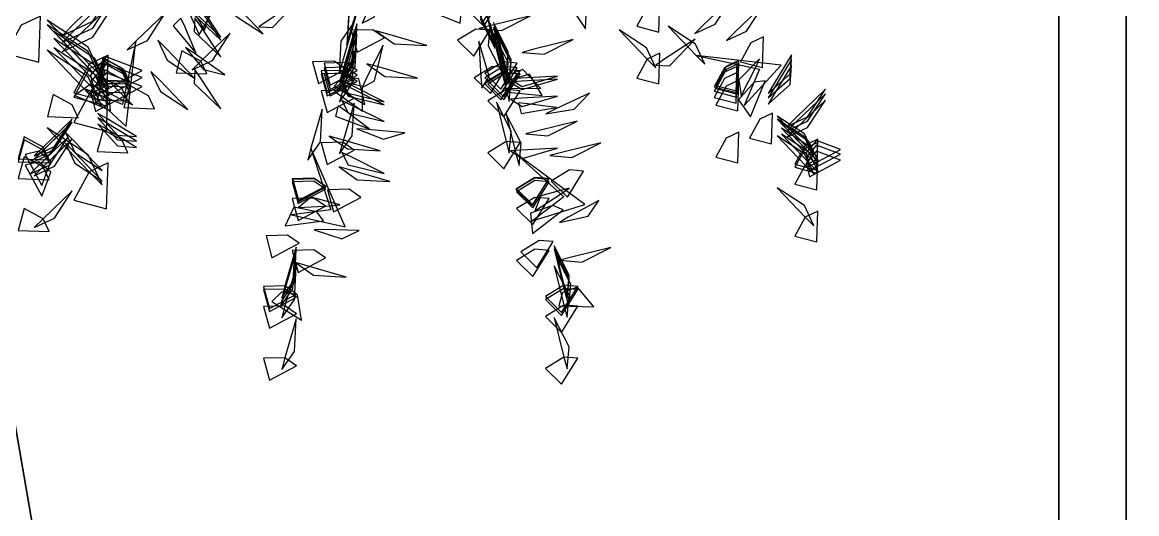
# Model space of a CAD drawing. Header units: millimetres. Extents: x 116.8 to 135.8, y -35.1 to -13.1.
# Drawn here: x 121.226 to 123.717, y -18.006 to -16.908 of the extents above; entities that cross this region are included whole.
import ezdxf

# ---------------------------------------------------------------- set-up
doc = ezdxf.new("R2010")
doc.units = ezdxf.units.MM
for name, color, linetype in [('COPERTURA', 252, 'CONTINUOUS'), ('FOGLIE', 62, 'CONTINUOUS'), ('PRATO', 83, 'CONTINUOUS'), ('SOFFITTO', 41, 'CONTINUOUS')]:
    doc.layers.add(name, color=color, linetype=linetype)

msp = doc.modelspace()

# ---------------------------------------------------------------- linework, layer by layer
at = {"layer": 'COPERTURA'}
for points in [[(123.543016, -13.5399, 5.7), (123.543016, -18.1399, 5.7), (123.543016, -18.1399, 6.3), (123.543016, -13.5399, 6.3)], [(123.543016, -15.8399, 6.3), (123.543016, -18.1399, 6.3), (126.343016, -18.1399, 6.3), (126.343016, -15.8399, 6.3)]]:
    msp.add_3dface(points, dxfattribs=at)
at = {"layer": 'FOGLIE'}
for points in [[(122.250936, -16.886411, 3.006825), (122.252974, -16.91133, 2.995375), (122.269613, -16.885259, 3.053679), (122.246556, -16.80618, 3.049069)], [(121.34562, -16.907754, 3.669904), (121.316452, -16.936923, 3.669904), (121.383994, -16.905464, 3.604716), (121.443828, -16.813736, 3.662335)], [(121.34562, -16.923116, 4.038501), (121.316452, -16.952284, 4.038501), (121.383994, -16.920826, 3.973313), (121.443828, -16.829098, 4.030932)], [(121.996379, -16.887178, 3.006825), (121.985683, -16.909777, 2.995375), (122.013129, -16.895518, 3.053679), (122.0327, -16.815506, 3.049069)], [(121.34562, -16.943599, 3.521442), (121.316452, -16.972767, 3.521442), (121.383994, -16.941308, 3.456253), (121.443828, -16.849581, 3.513872)], [(121.623448, -16.847072, 1.534015), (121.594352, -16.856007, 1.490545), (121.633563, -16.92554, 1.455888), (121.650826, -16.869545, 1.539622)], [(121.626475, -16.873627, 2.099027), (121.612251, -16.853065, 2.110477), (121.610877, -16.883963, 2.052173), (121.670384, -16.940918, 2.056783)], [(121.702306, -16.868283, 1.307996), (121.68286, -16.848838, 1.307996), (121.703833, -16.893865, 1.264537), (121.764984, -16.933755, 1.30295)], [(121.977191, -16.870196, 2.87603), (121.984308, -16.843633, 2.87603), (121.955799, -16.884309, 2.832572), (121.95183, -16.957213, 2.870984)], [(121.977191, -16.877023, 2.971593), (121.984308, -16.85046, 2.971593), (121.955799, -16.891136, 2.928134), (121.95183, -16.96404, 2.966546)], [(122.175603, -16.857327, 0.952215), (122.146565, -16.886537, 0.918755), (122.205041, -16.909451, 0.858515), (122.210248, -16.853417, 0.943826)], [(122.263242, -16.855194, 1.300868), (122.222145, -16.880405, 1.278699), (122.258165, -16.916061, 1.207956), (122.294581, -16.857831, 1.283639)], [(122.261672, -16.871693, 2.87603), (122.254555, -16.84513, 2.87603), (122.250204, -16.894612, 2.832572), (122.283218, -16.959733, 2.870984)], [(122.261672, -16.878521, 2.971593), (122.254555, -16.851958, 2.971593), (122.250204, -16.901439, 2.928134), (122.283218, -16.96656, 2.966546)], [(122.471006, -16.901844, 0.928347), (122.48523, -16.922407, 0.916897), (122.486604, -16.891508, 0.975201), (122.427097, -16.834553, 0.970591)], [(122.74894, -16.913541, 2.140123), (122.729495, -16.932986, 2.140123), (122.774522, -16.912014, 2.096664), (122.814412, -16.850862, 2.135077)], [(121.623305, -16.863321, 1.350132), (121.590464, -16.86682, 1.308596), (121.621919, -16.935741, 1.265772), (121.649359, -16.887903, 1.351815)], [(121.626475, -16.880454, 1.863534), (121.612251, -16.859892, 1.874984), (121.610877, -16.890791, 1.81668), (121.670384, -16.947746, 1.82129)], [(121.775542, -16.90394, 0.928347), (121.754979, -16.918164, 0.916897), (121.785878, -16.919538, 0.975201), (121.842833, -16.860031, 0.970591)], [(122.622884, -16.874212, 1.265232), (122.599898, -16.916593, 1.243063), (122.648921, -16.929463, 1.17232), (122.651343, -16.860826, 1.248003)], [(122.819289, -16.92889, 1.45589), (122.799844, -16.948335, 1.45589), (122.844871, -16.927363, 1.412431), (122.884761, -16.866211, 1.450844)], [(121.224082, -16.913926, 1.638587), (121.189604, -16.977499, 1.605332), (121.263138, -16.996803, 1.499219), (121.266771, -16.893847, 1.612743)], [(121.37582, -17.001478, 3.189234), (121.404989, -17.030646, 3.189234), (121.37353, -16.963104, 3.124045), (121.281802, -16.90327, 3.181664)], [(121.480393, -16.950057, 1.120901), (121.460947, -16.969502, 1.120901), (121.505975, -16.94853, 1.077442), (121.545865, -16.887378, 1.115855)], [(121.589532, -16.917123, 2.017029), (121.580792, -16.89836, 2.035135), (121.563788, -16.915375, 1.973675), (121.614637, -16.977226, 1.9538)], [(121.626475, -16.918005, 1.419853), (121.612251, -16.897443, 1.431303), (121.610877, -16.928342, 1.372998), (121.670384, -16.985297, 1.377609)], [(122.274003, -16.91462, 1.668164), (122.24744, -16.921737, 1.668164), (122.296921, -16.926089, 1.624705), (122.362043, -16.893074, 1.663118)], [(122.301068, -16.996361, 2.293363), (122.308185, -17.022924, 2.293363), (122.312536, -16.973442, 2.249904), (122.279522, -16.908321, 2.288317)], [(121.37582, -17.011719, 2.835995), (121.404989, -17.040887, 2.835995), (121.37353, -16.973346, 2.770807), (121.281802, -16.913511, 2.828425)], [(121.390943, -17.026842, 3.600412), (121.420112, -17.05601, 3.600412), (121.388653, -16.988469, 3.535223), (121.296925, -16.928634, 3.592842)], [(121.62566, -16.99437, 1.582635), (121.606215, -17.013816, 1.582635), (121.651242, -16.992843, 1.539176), (121.691132, -16.931692, 1.577589)], [(121.959662, -16.935614, 3.073817), (121.966779, -16.909051, 3.073817), (121.938271, -16.949728, 3.030358), (121.934301, -17.022631, 3.06877)], [(121.942516, -17.015132, 1.944406), (121.935399, -17.041695, 1.944406), (121.963908, -17.001019, 1.900947), (121.967877, -16.928115, 1.93936)], [(121.948974, -16.997858, 2.293363), (121.941857, -17.024421, 2.293363), (121.970366, -16.983745, 2.249904), (121.974335, -16.910841, 2.288317)], [(121.948974, -17.0081, 2.539094), (121.941857, -17.034662, 2.539094), (121.970366, -16.993986, 2.495636), (121.974335, -16.921082, 2.534048)], [(122.009864, -16.924233, 1.789331), (121.961668, -16.925517, 1.767161), (121.975034, -16.974407, 1.696419), (122.035686, -16.942186, 1.772102)], [(122.043215, -16.934117, 1.668164), (122.016652, -16.927, 1.668164), (122.057329, -16.955509, 1.624705), (122.130232, -16.959478, 1.663118)], [(122.240178, -16.922735, 1.789331), (122.199081, -16.947946, 1.767161), (122.235101, -16.983602, 1.696419), (122.271517, -16.925372, 1.772102)], [(122.279201, -16.937112, 3.073817), (122.272084, -16.910549, 3.073817), (122.267732, -16.96003, 3.030358), (122.300746, -17.025152, 3.06877)], [(122.301068, -17.006602, 2.539094), (122.308185, -17.033165, 2.539094), (122.312536, -16.983684, 2.495636), (122.279522, -16.918562, 2.534048)], [(122.301068, -17.020257, 2.194388), (122.308185, -17.04682, 2.194388), (122.312536, -16.997338, 2.150929), (122.279522, -16.932217, 2.189342)], [(122.307526, -17.013635, 1.944406), (122.314643, -17.040198, 1.944406), (122.318994, -16.990716, 1.900947), (122.28598, -16.925595, 1.93936)], [(122.307526, -17.020462, 1.708914), (122.314643, -17.047025, 1.708914), (122.318994, -16.997544, 1.665455), (122.28598, -16.932423, 1.703868)], [(122.622884, -16.990278, 1.582635), (122.642329, -17.009724, 1.582635), (122.621357, -16.964696, 1.539176), (122.560205, -16.924807, 1.577589)], [(122.732188, -16.981928, 1.120901), (122.751634, -17.001374, 1.120901), (122.730661, -16.956346, 1.077442), (122.669509, -16.916456, 1.115855)], [(121.390943, -17.042204, 3.969009), (121.420112, -17.071372, 3.969009), (121.388653, -17.00383, 3.903821), (121.296925, -16.943996, 3.961439)], [(121.480393, -16.950057, 1.120901), (121.450035, -17.091483, 1.221589), (121.368529, -17.057481, 1.167292), (121.458615, -17.140363, 1.175526)], [(121.54878, -16.966809, 2.140123), (121.529335, -16.947363, 2.140123), (121.550307, -16.992391, 2.096664), (121.611459, -17.032281, 2.135077)], [(121.942516, -17.02196, 1.708914), (121.935399, -17.048523, 1.708914), (121.963908, -17.007846, 1.665455), (121.967877, -16.934943, 1.703868)], [(121.948974, -17.021754, 2.194388), (121.941857, -17.048317, 2.194388), (121.970366, -17.007641, 2.150929), (121.974335, -16.934737, 2.189342)], [(122.250936, -17.029787, 0.928347), (122.252974, -17.054707, 0.916897), (122.269613, -17.028635, 0.975201), (122.246556, -16.949557, 0.970591)], [(122.369691, -16.967851, 1.307996), (122.343128, -16.974968, 1.307996), (122.392609, -16.979319, 1.264537), (122.45773, -16.946305, 1.30295)], [(122.662586, -16.989463, 1.737256), (122.642024, -17.003688, 1.748706), (122.672922, -17.005062, 1.690402), (122.729877, -16.945555, 1.695012)], [(122.854498, -16.953791, 1.310298), (122.831513, -16.996173, 1.288129), (122.880535, -17.009042, 1.217386), (122.882958, -16.940405, 1.293069)], [(121.37582, -17.068045, 2.170472), (121.404989, -17.097214, 2.170472), (121.37353, -17.029672, 2.105284), (121.281802, -16.969838, 2.162903)], [(121.390943, -17.062686, 3.451949), (121.420112, -17.091854, 3.451949), (121.388653, -17.024313, 3.386761), (121.296925, -16.964478, 3.44438)], [(121.37582, -17.001478, 3.189234), (121.341342, -17.06505, 3.155979), (121.414876, -17.084354, 3.049866), (121.418509, -16.981399, 3.16339)], [(121.62566, -16.99437, 1.582635), (121.583279, -16.971384, 1.560466), (121.570409, -17.020407, 1.489723), (121.639046, -17.02283, 1.565406)], [(121.611298, -16.977258, 1.433941), (121.590858, -16.9637, 1.421507), (121.631055, -17.013247, 1.404617), (121.679293, -17.025015, 1.470502)], [(121.942516, -17.059511, 1.265232), (121.935399, -17.086074, 1.265232), (121.963908, -17.045397, 1.221773), (121.967877, -16.972494, 1.260186)], [(121.996378, -17.030554, 0.928347), (121.985683, -17.053154, 0.916897), (122.013129, -17.038895, 0.975201), (122.0327, -16.958883, 0.970591)], [(122.307526, -17.058013, 1.265232), (122.314643, -17.084576, 1.265232), (122.318994, -17.035095, 1.221773), (122.28598, -16.969974, 1.260186)], [(122.622884, -16.990278, 1.582635), (122.599898, -17.03266, 1.560466), (122.648921, -17.04553, 1.489723), (122.651343, -16.976893, 1.565406)], [(122.732188, -16.981928, 1.120901), (122.873614, -17.012286, 1.221589), (122.839612, -17.093792, 1.167292), (122.922494, -17.003706, 1.175526)], [(122.904829, -17.046907, 2.293068), (122.893523, -17.066717, 2.277705), (122.94213, -17.022925, 2.269007), (122.945499, -16.980451, 2.339653)], [(121.37582, -17.011719, 2.835995), (121.341342, -17.075291, 2.802741), (121.414876, -17.094596, 2.696627), (121.418509, -16.99164, 2.810151)], [(121.378863, -17.025749, 3.615469), (121.389955, -17.071076, 3.550982), (121.49417, -17.015488, 3.495401), (121.413535, -16.98518, 3.622209)], [(121.378863, -17.041111, 3.984066), (121.389955, -17.086437, 3.91958), (121.49417, -17.03085, 3.863999), (121.413535, -17.000542, 3.990806)], [(121.449224, -17.010361, 2.035281), (121.406843, -16.987375, 2.013112), (121.393973, -17.036398, 1.942369), (121.46261, -17.03882, 2.018052)], [(121.449224, -17.017188, 1.799789), (121.406843, -16.994202, 1.777619), (121.393973, -17.043225, 1.706876), (121.46261, -17.045648, 1.782559)], [(121.453005, -17.013408, 2.346819), (121.410623, -16.990422, 2.324649), (121.397754, -17.039444, 2.253907), (121.466391, -17.041867, 2.32959)], [(121.453005, -17.023649, 2.59255), (121.410623, -17.000663, 2.570381), (121.397754, -17.049686, 2.499638), (121.466391, -17.052108, 2.575321)], [(121.923488, -16.99472, 1.149411), (121.875292, -16.996004, 1.127241), (121.888658, -17.044894, 1.056499), (121.94931, -17.012673, 1.132181)], [(121.948974, -16.997858, 2.293363), (121.900778, -16.999143, 2.271194), (121.914144, -17.048032, 2.200451), (121.974796, -17.015812, 2.276134)], [(121.948974, -17.0081, 2.539094), (121.900778, -17.009384, 2.516925), (121.914144, -17.058274, 2.446182), (121.974796, -17.026053, 2.521865)], [(122.022659, -17.00748, 1.307996), (121.996096, -17.000362, 1.307996), (122.036772, -17.028871, 1.264537), (122.109676, -17.032841, 1.30295)], [(122.277427, -17.006385, 1.149411), (122.236329, -17.031596, 1.127241), (122.27235, -17.067253, 1.056499), (122.308766, -17.009023, 1.132181)], [(122.301068, -16.996361, 2.293363), (122.25997, -17.021571, 2.271194), (122.29599, -17.057228, 2.200451), (122.332407, -16.998998, 2.276134)], [(122.301068, -17.006602, 2.539094), (122.25997, -17.031813, 2.516925), (122.29599, -17.067469, 2.446182), (122.332407, -17.009239, 2.521865)], [(122.795539, -17.009316, 2.346819), (122.772553, -17.051698, 2.324649), (122.821576, -17.064567, 2.253907), (122.823998, -16.99593, 2.32959)], [(122.795539, -17.019557, 2.59255), (122.772553, -17.061939, 2.570381), (122.821576, -17.074808, 2.499638), (122.823998, -17.006171, 2.575321)], [(122.79932, -17.006269, 2.035281), (122.776334, -17.048651, 2.013112), (122.825357, -17.06152, 1.942369), (122.827779, -16.992883, 2.018052)], [(122.79932, -17.013097, 1.799789), (122.776334, -17.055478, 1.777619), (122.825357, -17.068348, 1.706876), (122.827779, -16.999711, 1.782559)], [(122.86536, -17.008369, 1.499908), (122.874101, -16.989607, 1.518014), (122.82743, -17.036274, 1.518021), (122.832862, -17.071916, 1.443816)], [(122.904829, -17.057149, 2.538799), (122.893523, -17.076958, 2.523437), (122.94213, -17.033166, 2.514738), (122.945499, -16.990693, 2.585384)], [(122.904829, -17.070804, 2.194093), (122.893523, -17.090613, 2.17873), (122.94213, -17.046821, 2.170031), (122.945499, -17.004348, 2.240678)], [(121.378863, -17.061593, 3.467007), (121.389955, -17.10692, 3.40252), (121.49417, -17.051332, 3.346939), (121.413535, -17.021024, 3.473747)], [(121.449224, -17.054739, 1.356107), (121.406843, -17.031754, 1.333937), (121.393973, -17.080776, 1.263195), (121.46261, -17.083199, 1.338878)], [(121.453005, -17.037304, 2.247844), (121.410623, -17.014318, 2.225674), (121.397754, -17.06334, 2.154932), (121.466391, -17.065763, 2.230615)], [(121.533431, -17.037158, 1.45589), (121.513986, -17.017712, 1.45589), (121.534958, -17.06274, 1.412431), (121.59611, -17.102629, 1.450844)], [(121.626475, -17.034072, 1.737256), (121.612251, -17.01351, 1.748706), (121.610877, -17.044408, 1.690402), (121.670384, -17.101364, 1.695012)], [(121.942516, -17.015132, 1.944406), (121.89432, -17.016417, 1.922237), (121.907686, -17.065307, 1.851494), (121.968338, -17.033086, 1.927177)], [(121.942516, -17.02196, 1.708914), (121.89432, -17.023245, 1.686744), (121.907686, -17.072134, 1.616002), (121.968338, -17.039914, 1.691685)], [(121.948974, -17.021754, 2.194388), (121.900778, -17.023039, 2.172218), (121.914144, -17.071929, 2.101476), (121.974796, -17.039708, 2.177159)], [(121.943761, -17.028539, 1.534015), (121.92303, -17.050825, 1.490545), (121.991754, -17.091437, 1.455888), (121.978706, -17.034312, 1.539622)], [(122.301068, -17.020257, 2.194388), (122.25997, -17.045467, 2.172218), (122.29599, -17.081124, 2.101476), (122.332407, -17.022894, 2.177159)], [(122.307526, -17.013635, 1.944406), (122.266428, -17.038846, 1.922237), (122.302448, -17.074502, 1.851494), (122.338865, -17.016272, 1.927177)], [(122.307526, -17.020462, 1.708914), (122.266428, -17.045673, 1.686744), (122.302448, -17.08133, 1.616002), (122.338865, -17.0231, 1.691685)], [(122.311893, -17.025538, 1.534015), (122.305082, -17.055204, 1.490545), (122.384905, -17.056012, 1.455888), (122.345043, -17.013065, 1.539622)], [(122.325893, -17.033787, 1.350132), (122.312503, -17.063977, 1.308596), (122.387917, -17.071197, 1.265772), (122.360209, -17.023514, 1.351815)], [(122.342316, -17.03278, 2.099027), (122.317396, -17.034817, 2.110477), (122.343468, -17.051457, 2.052173), (122.422546, -17.0284, 2.056783)], [(122.795539, -17.033212, 2.247844), (122.772553, -17.075594, 2.225674), (122.821576, -17.088463, 2.154932), (122.823998, -17.019826, 2.230615)], [(121.37582, -17.068045, 2.170472), (121.341342, -17.131618, 2.137218), (121.414876, -17.150922, 2.031104), (121.418509, -17.047967, 2.144629)], [(121.420977, -17.079593, 1.201966), (121.381259, -17.044865, 1.196262), (121.343564, -17.071665, 1.122545), (121.423817, -17.104698, 1.176518)], [(121.453952, -17.083229, 1.499908), (121.472714, -17.09197, 1.518014), (121.426047, -17.045299, 1.518021), (121.390405, -17.05073, 1.443816)], [(121.50853, -17.072367, 1.310298), (121.466148, -17.049381, 1.288129), (121.453279, -17.098404, 1.217386), (121.521916, -17.100826, 1.293069)], [(121.951761, -17.042683, 1.350132), (121.925069, -17.062134, 1.308596), (121.98677, -17.106093, 1.265772), (121.986615, -17.050945, 1.351815)], [(121.963073, -17.049108, 2.099027), (121.940473, -17.038413, 2.110477), (121.954733, -17.065858, 2.052173), (122.034745, -17.08543, 2.056783)], [(121.963073, -17.055935, 1.863534), (121.940473, -17.04524, 1.874984), (121.954733, -17.072686, 1.81668), (122.034745, -17.092257, 1.82129)], [(122.307526, -17.058013, 1.265232), (122.266428, -17.083224, 1.243063), (122.302448, -17.118881, 1.17232), (122.338865, -17.060651, 1.248003)], [(122.342316, -17.039607, 1.863534), (122.317396, -17.041645, 1.874984), (122.343468, -17.058284, 1.81668), (122.422546, -17.035227, 1.82129)], [(122.79932, -17.050648, 1.356107), (122.776334, -17.093029, 1.333937), (122.825357, -17.105899, 1.263195), (122.827779, -17.037262, 1.338878)], [(122.861724, -17.041344, 1.201966), (122.826997, -17.081062, 1.196262), (122.853796, -17.118757, 1.122545), (122.886829, -17.038504, 1.176518)], [(122.955622, -17.120223, 2.446603), (122.936177, -17.139668, 2.446603), (122.981205, -17.118696, 2.403144), (123.021094, -17.057544, 2.441557)], [(121.337984, -17.092466, 1.092391), (121.295602, -17.06948, 1.070222), (121.282733, -17.118502, 0.999479), (121.351369, -17.120925, 1.075162)], [(121.942516, -17.059511, 1.265232), (121.89432, -17.060796, 1.243063), (121.907686, -17.109685, 1.17232), (121.968338, -17.077465, 1.248003)], [(121.963073, -17.093486, 1.419853), (121.940473, -17.082791, 1.431303), (121.954733, -17.110237, 1.372998), (122.034745, -17.129808, 1.377609)], [(122.342316, -17.077158, 1.419853), (122.317396, -17.079196, 1.431303), (122.343468, -17.095835, 1.372998), (122.422546, -17.072778, 1.377609)], [(122.418562, -17.101153, 1.433941), (122.3966, -17.112076, 1.421507), (122.459607, -17.102037, 1.404617), (122.493918, -17.066147, 1.470502)], [(122.955622, -17.130464, 2.692334), (122.936177, -17.14991, 2.692334), (122.981205, -17.128937, 2.648875), (123.021094, -17.067785, 2.687288)], [(122.955622, -17.144119, 2.347628), (122.936177, -17.163564, 2.347628), (122.981205, -17.142592, 2.304169), (123.021094, -17.08144, 2.342581)], [(121.871363, -17.189254, 1.120901), (121.864245, -17.215817, 1.120901), (121.892754, -17.175141, 1.077442), (121.896724, -17.102237, 1.115855)], [(121.949414, -17.106163, 2.017029), (121.932463, -17.094284, 2.035135), (121.926245, -17.117522, 1.973675), (122.001207, -17.145661, 1.9538)], [(121.942516, -17.175578, 1.582635), (121.935399, -17.202141, 1.582635), (121.963908, -17.161464, 1.539176), (121.967877, -17.088561, 1.577589)], [(122.307526, -17.17408, 1.582635), (122.314643, -17.200643, 1.582635), (122.318994, -17.151162, 1.539176), (122.28598, -17.08604, 1.577589)], [(122.3556, -17.089935, 2.017029), (122.334981, -17.088123, 2.035135), (122.341214, -17.111357, 1.973675), (122.420204, -17.098245, 1.9538)], [(121.272788, -17.186797, 2.126156), (121.253343, -17.206242, 2.126156), (121.298371, -17.18527, 2.082697), (121.33826, -17.124118, 2.12111)], [(121.272788, -17.193624, 1.890663), (121.253343, -17.21307, 1.890663), (121.298371, -17.192097, 1.847204), (121.33826, -17.130946, 1.885617)], [(121.415413, -17.122697, 2.293068), (121.395604, -17.111392, 2.277705), (121.439396, -17.159998, 2.269007), (121.481869, -17.163368, 2.339653)], [(121.415413, -17.132939, 2.538799), (121.395604, -17.121633, 2.523437), (121.439396, -17.170239, 2.514738), (121.481869, -17.173609, 2.585384)], [(122.329552, -17.20092, 1.120901), (122.336669, -17.227483, 1.120901), (122.341021, -17.178002, 1.077442), (122.308007, -17.11288, 1.115855)], [(122.378254, -17.150071, 2.140123), (122.351691, -17.157188, 2.140123), (122.401172, -17.161539, 2.096664), (122.466293, -17.128525, 2.135077)], [(122.874597, -17.124337, 1.092391), (122.851611, -17.166719, 1.070222), (122.900634, -17.179588, 0.999479), (122.903056, -17.110952, 1.075162)], [(122.975756, -17.182705, 2.126156), (122.995201, -17.20215, 2.126156), (122.974229, -17.157123, 2.082697), (122.913077, -17.117233, 2.12111)], [(122.975756, -17.189533, 1.890663), (122.995201, -17.208978, 1.890663), (122.974229, -17.16395, 1.847204), (122.913077, -17.124061, 1.885617)], [(121.262706, -17.203706, 2.400275), (121.243261, -17.223152, 2.400275), (121.288289, -17.202179, 2.356816), (121.328178, -17.141028, 2.395228)], [(121.37582, -17.242146, 2.646577), (121.404989, -17.271314, 2.646577), (121.37353, -17.203772, 2.581389), (121.281802, -17.143938, 2.639008)], [(121.342098, -17.173491, 2.446603), (121.322653, -17.154046, 2.446603), (121.343625, -17.199073, 2.403144), (121.404777, -17.238963, 2.441557)], [(121.449224, -17.170806, 1.67351), (121.406843, -17.14782, 1.65134), (121.393973, -17.196843, 1.580598), (121.46261, -17.199265, 1.656281)], [(121.415413, -17.146594, 2.194093), (121.395604, -17.135288, 2.17873), (121.439396, -17.183894, 2.170031), (121.481869, -17.187264, 2.240678)], [(121.998331, -17.147358, 1.433941), (121.97385, -17.145837, 1.421507), (122.033436, -17.168647, 1.404617), (122.081095, -17.15472, 1.470502)], [(122.79932, -17.166714, 1.67351), (122.776334, -17.209096, 1.65134), (122.825357, -17.221966, 1.580598), (122.827779, -17.153329, 1.656281)], [(122.985838, -17.199615, 2.400275), (123.005283, -17.21906, 2.400275), (122.984311, -17.174032, 2.356816), (122.923159, -17.134143, 2.395228)], [(122.985838, -17.209856, 2.646006), (123.005283, -17.229301, 2.646006), (122.984311, -17.184274, 2.602547), (122.923159, -17.144384, 2.64096)], [(121.272788, -17.186797, 2.126156), (121.230407, -17.163811, 2.103986), (121.217537, -17.212834, 2.033244), (121.286174, -17.215256, 2.108927)], [(121.272788, -17.193624, 1.890663), (121.230407, -17.170638, 1.868494), (121.217537, -17.219661, 1.797751), (121.286174, -17.222084, 1.873434)], [(121.262706, -17.227602, 2.301299), (121.243261, -17.247048, 2.301299), (121.288289, -17.226075, 2.257841), (121.328178, -17.164924, 2.296253)], [(121.272788, -17.231175, 1.446982), (121.253343, -17.250621, 1.446982), (121.298371, -17.229648, 1.403523), (121.33826, -17.168497, 1.441935)], [(121.342098, -17.197387, 2.347628), (121.322653, -17.177942, 2.347628), (121.343625, -17.222969, 2.304169), (121.404777, -17.262859, 2.342581)], [(121.942516, -17.175578, 1.582635), (121.89432, -17.176862, 1.560466), (121.907686, -17.225752, 1.489723), (121.968338, -17.193531, 1.565406)], [(121.938964, -17.169568, 2.140123), (121.912401, -17.162451, 2.140123), (121.953078, -17.190959, 2.096664), (122.025982, -17.194929, 2.135077)], [(122.307526, -17.17408, 1.582635), (122.266428, -17.199291, 1.560466), (122.302448, -17.234947, 1.489723), (122.338865, -17.176717, 1.565406)], [(122.431503, -17.198537, 1.45589), (122.40494, -17.205655, 1.45589), (122.454421, -17.210006, 1.412431), (122.519543, -17.176992, 1.450844)], [(122.975756, -17.227084, 1.446982), (122.995201, -17.246529, 1.446982), (122.974229, -17.201501, 1.403523), (122.913077, -17.161612, 1.441935)], [(122.985838, -17.223511, 2.301299), (123.005283, -17.242956, 2.301299), (122.984311, -17.197928, 2.257841), (122.923159, -17.158039, 2.296253)], [(122.975756, -17.182705, 2.126156), (122.95277, -17.225087, 2.103986), (123.001792, -17.237956, 2.033244), (123.004215, -17.169319, 2.108927)], [(122.975756, -17.189533, 1.890663), (122.95277, -17.231914, 1.868494), (123.001792, -17.244784, 1.797751), (123.004215, -17.176147, 1.873434)], [(122.977784, -17.198886, 2.410313), (122.985179, -17.229104, 2.367322), (123.054656, -17.192045, 2.330268), (123.000899, -17.17184, 2.414806)], [(122.977784, -17.209127, 2.656044), (122.985179, -17.239345, 2.613053), (123.054656, -17.202286, 2.575999), (123.000899, -17.182081, 2.660538)], [(121.263435, -17.195653, 2.410313), (121.233217, -17.203047, 2.367322), (121.270276, -17.272524, 2.330268), (121.290481, -17.218767, 2.414806)], [(121.871363, -17.189254, 1.120901), (121.915786, -17.326911, 1.221589), (121.828198, -17.338218, 1.167292), (121.947656, -17.364953, 1.175526)], [(121.963073, -17.209553, 1.737256), (121.940473, -17.198858, 1.748706), (121.954733, -17.226304, 1.690402), (122.034745, -17.245875, 1.695012)], [(122.342316, -17.193225, 1.737256), (122.317396, -17.195263, 1.748706), (122.343468, -17.211902, 1.690402), (122.422546, -17.188845, 1.695012)], [(122.329552, -17.20092, 1.120901), (122.436852, -17.297923, 1.221589), (122.366652, -17.351509, 1.167292), (122.483473, -17.314933, 1.175526)], [(122.977784, -17.222782, 2.311338), (122.985179, -17.253, 2.268346), (123.054656, -17.215941, 2.231293), (123.000899, -17.195736, 2.315831)], [(121.272788, -17.231175, 1.446982), (121.230407, -17.208189, 1.424812), (121.217537, -17.257212, 1.35407), (121.286174, -17.259635, 1.429753)], [(121.263435, -17.219549, 2.311338), (121.233217, -17.226943, 2.268346), (121.270276, -17.29642, 2.231293), (121.290481, -17.242663, 2.315831)], [(121.37582, -17.242146, 2.646577), (121.341342, -17.305718, 2.613323), (121.414876, -17.325022, 2.507209), (121.418509, -17.222067, 2.620733)], [(121.960846, -17.238166, 1.45589), (121.934283, -17.231049, 1.45589), (121.97496, -17.259558, 1.412431), (122.047864, -17.263527, 1.450844)], [(122.975756, -17.227084, 1.446982), (122.95277, -17.269465, 1.424812), (123.001792, -17.282335, 1.35407), (123.004215, -17.213698, 1.429753)], [(121.877936, -17.256148, 2.035281), (121.82974, -17.257433, 2.013112), (121.843106, -17.306323, 1.942369), (121.903758, -17.274102, 2.018052)], [(122.370722, -17.256314, 2.346819), (122.329625, -17.281524, 2.324649), (122.365645, -17.317181, 2.253907), (122.402061, -17.258951, 2.32959)], [(122.372106, -17.254651, 2.035281), (122.331008, -17.279861, 2.013112), (122.367028, -17.315518, 1.942369), (122.403445, -17.257288, 2.018052)], [(122.449544, -17.237707, 1.310298), (122.408447, -17.262918, 1.288129), (122.444467, -17.298575, 1.217386), (122.480884, -17.240345, 1.293069)], [(121.877936, -17.262976, 1.799789), (121.82974, -17.26426, 1.777619), (121.843106, -17.31315, 1.706876), (121.903758, -17.28093, 1.782559)], [(121.87932, -17.257811, 2.346819), (121.831124, -17.259096, 2.324649), (121.84449, -17.307985, 2.253907), (121.905142, -17.275765, 2.32959)], [(121.956886, -17.281109, 1.310298), (121.908689, -17.282394, 1.288129), (121.922055, -17.331283, 1.217386), (121.982708, -17.299063, 1.293069)], [(122.372106, -17.261478, 1.799789), (122.331008, -17.286689, 1.777619), (122.367028, -17.322345, 1.706876), (122.403445, -17.264115, 1.782559)], [(122.431662, -17.290404, 1.499908), (122.448613, -17.278526, 1.518014), (122.384861, -17.295605, 1.518021), (122.371744, -17.329188, 1.443816)], [(122.975756, -17.34315, 1.764385), (122.995201, -17.362596, 1.764385), (122.974229, -17.317568, 1.720926), (122.913077, -17.277678, 1.759338)], [(121.272788, -17.347242, 1.764385), (121.253343, -17.366688, 1.764385), (121.298371, -17.345715, 1.720926), (121.33826, -17.284563, 1.759338)], [(121.877936, -17.300527, 1.356107), (121.82974, -17.301811, 1.333937), (121.843106, -17.350701, 1.263195), (121.903758, -17.318481, 1.338878)], [(121.915051, -17.317805, 1.499908), (121.93567, -17.315993, 1.518014), (121.87192, -17.298909, 1.518021), (121.843769, -17.321434, 1.443816)], [(122.372106, -17.299029, 1.356107), (122.331008, -17.32424, 1.333937), (122.367028, -17.359896, 1.263195), (122.403445, -17.301666, 1.338878)], [(122.446574, -17.343514, 2.293068), (122.426878, -17.355016, 2.277705), (122.490868, -17.341395, 2.269007), (122.515023, -17.306297, 2.339653)], [(121.272788, -17.347242, 1.764385), (121.230407, -17.324256, 1.742215), (121.217537, -17.373279, 1.671473), (121.286174, -17.375701, 1.747156)], [(121.884675, -17.331144, 1.201966), (121.832915, -17.320927, 1.196262), (121.81367, -17.362984, 1.122545), (121.899688, -17.351465, 1.176518)], [(122.412025, -17.317144, 1.201966), (122.362092, -17.334177, 1.196262), (122.366454, -17.380221, 1.122545), (122.435188, -17.327236, 1.176518)], [(122.975756, -17.34315, 1.764385), (122.95277, -17.385532, 1.742215), (123.001792, -17.398402, 1.671473), (123.004215, -17.329765, 1.747156)], [(121.90141, -17.371255, 2.293068), (121.878601, -17.371368, 2.277705), (121.94083, -17.391567, 2.269007), (121.979298, -17.373249, 2.339653)], [(121.819238, -17.383788, 1.092391), (121.771041, -17.385073, 1.070222), (121.784407, -17.433962, 0.999479), (121.84506, -17.401742, 1.075162)], [(122.381677, -17.395454, 1.092391), (122.34058, -17.420665, 1.070222), (122.3766, -17.456321, 0.999479), (122.413017, -17.398091, 1.075162)], [(121.809666, -17.517764, 2.400275), (121.802548, -17.544327, 2.400275), (121.831057, -17.503651, 2.356816), (121.835027, -17.430747, 2.395228)], [(121.813356, -17.497164, 2.126156), (121.806239, -17.523727, 2.126156), (121.834748, -17.483051, 2.082697), (121.838717, -17.410147, 2.12111)], [(121.813356, -17.503992, 1.890663), (121.806239, -17.530555, 1.890663), (121.834748, -17.489878, 1.847204), (121.838717, -17.416975, 1.885617)], [(121.877936, -17.416594, 1.67351), (121.82974, -17.417878, 1.65134), (121.843106, -17.466768, 1.580598), (121.903758, -17.434547, 1.656281)], [(122.372106, -17.415096, 1.67351), (122.331008, -17.440307, 1.65134), (122.367028, -17.475963, 1.580598), (122.403445, -17.417733, 1.656281)], [(122.436686, -17.495667, 2.126156), (122.443803, -17.52223, 2.126156), (122.448154, -17.472748, 2.082697), (122.41514, -17.407627, 2.12111)], [(122.436686, -17.502494, 1.890663), (122.443803, -17.529057, 1.890663), (122.448154, -17.479576, 1.847204), (122.41514, -17.414455, 1.885617)], [(122.440376, -17.516267, 2.400275), (122.447493, -17.542829, 2.400275), (122.451845, -17.493348, 2.356816), (122.41883, -17.428227, 2.395228)], [(122.453904, -17.432404, 2.446603), (122.427341, -17.439521, 2.446603), (122.476823, -17.443872, 2.403144), (122.541944, -17.410858, 2.441557)], [(121.813356, -17.541543, 1.446982), (121.806239, -17.568106, 1.446982), (121.834748, -17.527429, 1.403523), (121.838717, -17.454526, 1.441935)], [(121.863313, -17.451901, 2.446603), (121.836751, -17.444784, 2.446603), (121.877427, -17.473292, 2.403144), (121.950331, -17.477262, 2.441557)], [(122.436686, -17.540045, 1.446982), (122.443803, -17.566608, 1.446982), (122.448154, -17.517127, 1.403523), (122.41514, -17.452006, 1.441935)], [(121.813356, -17.497164, 2.126156), (121.76516, -17.498449, 2.103986), (121.778526, -17.547338, 2.033244), (121.839178, -17.515118, 2.108927)], [(121.813356, -17.503992, 1.890663), (121.76516, -17.505276, 1.868494), (121.778526, -17.554166, 1.797751), (121.839178, -17.521945, 1.873434)], [(122.436686, -17.495667, 2.126156), (122.395588, -17.520877, 2.103986), (122.431609, -17.556534, 2.033244), (122.468025, -17.498304, 2.108927)], [(122.436686, -17.502494, 1.890663), (122.395588, -17.527705, 1.868494), (122.431609, -17.563361, 1.797751), (122.468025, -17.505131, 1.873434)], [(122.433765, -17.511609, 2.410313), (122.425061, -17.541475, 2.367322), (122.503759, -17.54412, 2.330268), (122.467306, -17.499744, 2.414806)], [(121.80627, -17.510425, 2.410313), (121.783798, -17.531938, 2.367322), (121.85063, -17.573577, 2.330268), (121.84125, -17.51692, 2.414806)], [(121.813356, -17.541543, 1.446982), (121.76516, -17.542827, 1.424812), (121.778526, -17.591717, 1.35407), (121.839178, -17.559497, 1.429753)], [(122.436686, -17.540045, 1.446982), (122.395588, -17.565256, 1.424812), (122.431608, -17.600912, 1.35407), (122.468025, -17.542682, 1.429753)], [(121.813356, -17.65761, 1.764385), (121.806239, -17.684173, 1.764385), (121.834748, -17.643496, 1.720926), (121.838717, -17.570592, 1.759338)], [(122.436686, -17.656112, 1.764385), (122.443803, -17.682675, 1.764385), (122.448154, -17.633194, 1.720926), (122.41514, -17.568072, 1.759338)], [(121.813356, -17.65761, 1.764385), (121.76516, -17.658894, 1.742215), (121.778526, -17.707784, 1.671473), (121.839178, -17.675563, 1.747156)], [(122.436686, -17.656112, 1.764385), (122.395588, -17.681323, 1.742215), (122.431609, -17.716979, 1.671473), (122.468025, -17.658749, 1.747156)]]:
    msp.add_3dface(points, dxfattribs=at)
at = {"layer": 'PRATO'}
for points in [[(123.693016, -13.1399), (123.693016, -18.1399), (123.693016, -18.1399, -0.0183), (123.693016, -13.1399, -0.0183)], [(121.268016, -18.1399), (118.843016, -18.1399), (118.843016, -17.6399), (120.797931, -15.417286)], [(118.843016, -18.1399, -0.0183), (121.268016, -18.1399, -0.0183), (120.797931, -15.417286, -0.0183), (118.843016, -17.6399, -0.0183)], [(123.693016, -18.1399), (121.268016, -18.1399), (120.797931, -15.417286), (123.693016, -15.6399)], [(121.268016, -18.1399, -0.0183), (123.693016, -18.1399, -0.0183), (123.693016, -15.6399, -0.0183), (120.797931, -15.417286, -0.0183)]]:
    msp.add_3dface(points, dxfattribs=at)
at = {"layer": 'SOFFITTO'}
msp.add_3dface([(126.343016, -15.8399, 5.7), (126.343016, -18.1399, 5.7), (123.543016, -18.1399, 5.7), (123.543016, -15.8399, 5.7)], dxfattribs=at)

doc.saveas('drawing.dxf')
